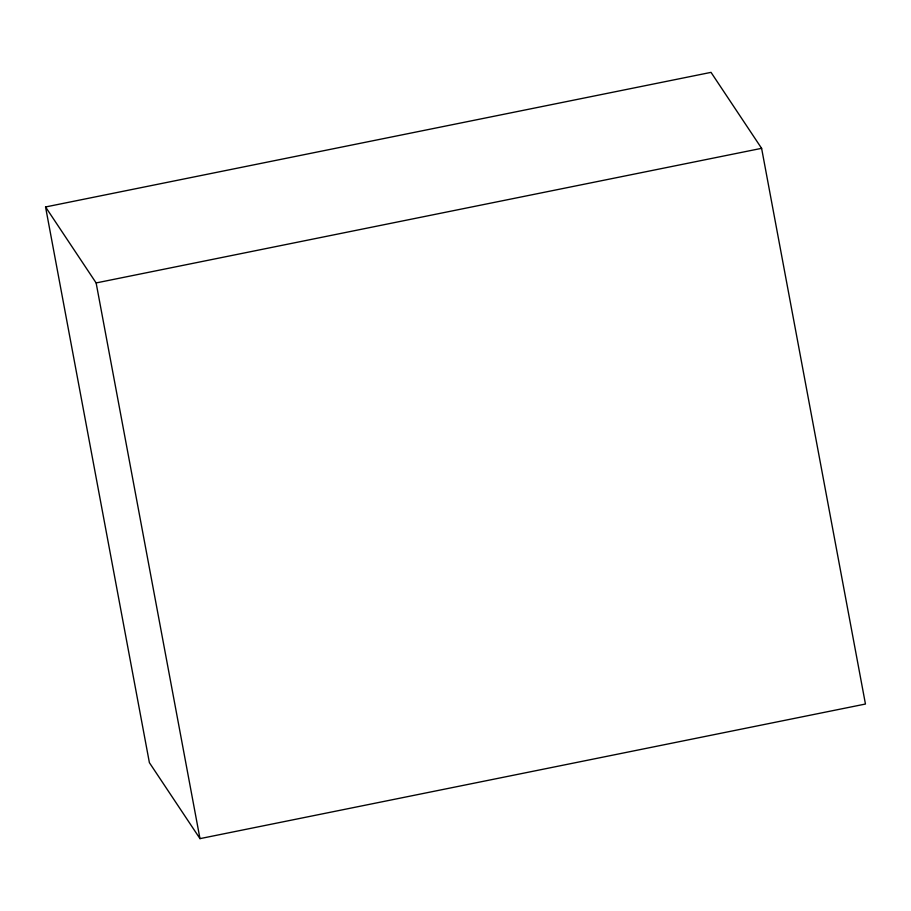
<?xml version="1.0" encoding="UTF-8"?>
<svg xmlns="http://www.w3.org/2000/svg" width="911" height="911" viewBox="0 0 911 911"><rect width="100%" height="100%" fill="white"/><g stroke="black" fill="none" stroke-linecap="round" stroke-linejoin="round"><path stroke-width="1.37" d="M45.55 206.968L711.024 72.368L761.607 148.334L865.45 704.032L199.976 838.632L149.393 762.666L45.55 206.968L96.133 282.934L199.976 838.632M96.133 282.934L761.607 148.334"/></g></svg>
